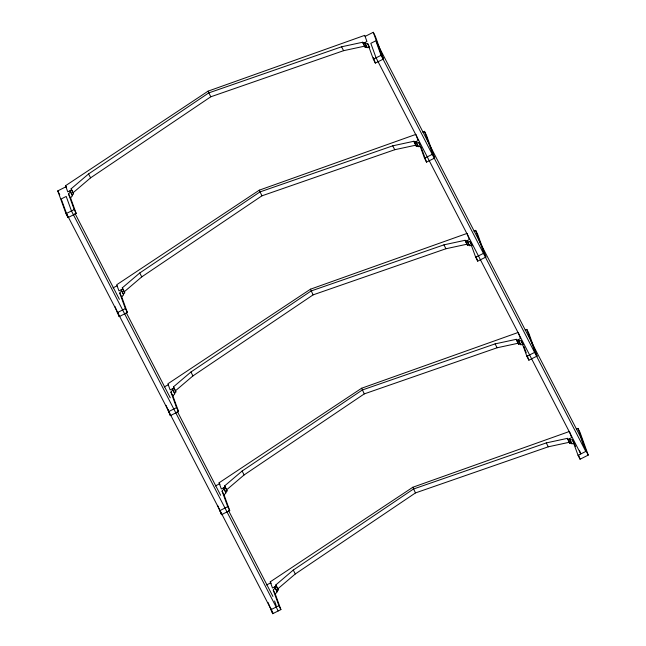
<?xml version="1.0" encoding="UTF-8"?>
<svg xmlns="http://www.w3.org/2000/svg" width="646" height="646" viewBox="0 0 646 646"><rect width="100%" height="100%" fill="white"/><g stroke="black" fill="none" stroke-linecap="round" stroke-linejoin="round"><path stroke-width="0.97" d="M76.196 213.471L74.185 209.579L68.549 194.002L70.438 191.797L70.051 190.731L72.449 195.69L70.559 197.894L76.196 213.471L68.016 217.581L66.005 213.689L57.752 190.893L65.932 186.783M127.375 312.494L125.364 308.602L119.728 293.034L121.618 290.829L121.23 289.763L123.628 294.721L121.739 296.926L127.375 312.494L119.195 316.613L114.867 306.333M178.554 411.526L176.544 407.634L170.899 392.057L172.789 389.853L172.409 388.795L174.8 393.745L172.91 395.95L178.554 411.526L170.366 415.636L166.046 405.365M229.726 510.558L227.715 506.666L222.079 491.089L223.968 488.885L223.581 487.827L225.979 492.777L224.089 494.981L229.726 510.558L221.546 514.668L217.549 505.309M280.905 609.59L278.894 605.698L273.258 590.121L275.139 587.917L274.76 586.851L277.158 591.809L275.269 594.013L280.905 609.59L272.717 613.7L268.066 602.516M72.069 194.624L73.547 193.881L71.108 188.826L88.575 173.952L208.755 92.911L341.572 46.795L362.769 42.224L365.2 47.287L366.678 46.544L364.667 42.652L367.065 47.61L369.722 47.529M73.547 193.881L73.119 192.718L90.593 177.844L210.766 96.803L343.583 50.687L364.78 46.116M123.241 293.655L124.718 292.913L122.288 287.858L139.754 272.983L259.926 191.935L392.744 145.826L413.941 141.256L416.379 146.319L417.857 145.576L415.846 141.684L418.237 146.634L420.901 146.553M124.718 292.913L124.298 291.75L141.765 276.876L261.937 195.827L394.754 149.719L415.951 145.148M174.42 392.687L175.898 391.944L173.459 386.881L190.933 372.015L311.106 290.966L443.923 244.85L465.12 240.288L467.551 245.351L469.028 244.608L467.018 240.716L469.416 245.666L472.073 245.585L470.062 241.693L467.405 241.774M175.898 391.944L175.47 390.773L192.944 375.907L313.116 294.859L445.934 248.742L467.131 244.18M225.591 491.719L227.069 490.976L224.638 485.913L242.105 471.047L362.277 389.998L495.094 343.882L516.299 339.32L518.73 344.375L520.208 343.632L518.197 339.739L520.595 344.698L523.252 344.617M227.069 490.976L226.649 489.805L244.115 474.939L364.287 393.89L497.105 347.774L518.31 343.212M276.771 590.743L278.248 590L275.818 584.945L293.284 570.071L413.456 489.03L546.274 442.914L567.471 438.343L569.909 443.406L571.387 442.663L569.376 438.771L571.767 443.729L574.423 443.649L575.424 446.394M278.248 590L277.828 588.837L295.295 573.963L415.467 492.922L548.284 446.806L569.481 442.235M71.528 189.989L67.782 191.878L65.553 185.717L208.109 91.143L364.715 35.352L366.944 41.514L363.189 43.395L365.2 47.287M416.379 146.319L414.369 142.427L418.115 140.537L415.887 134.384L259.288 190.166L116.724 284.749L118.961 290.91L122.708 289.02M467.551 245.351L465.54 241.459L469.295 239.569L467.066 233.408L310.46 289.198L167.903 383.781L170.132 389.934L173.887 388.052M225.058 487.084L221.312 488.965L219.083 482.812L361.639 388.23L518.237 332.44L520.466 338.601L516.719 340.482L518.73 344.375M276.238 586.108L272.483 587.997L270.254 581.836L412.818 487.262L569.417 431.471L571.645 437.633L567.899 439.514L569.909 443.406M365.095 36.41L373.283 32.3L375.294 36.192L383.546 58.988L375.358 63.098L373.348 59.206L367.711 43.637L365.055 43.718M66.005 213.689L74.185 209.579M373.348 59.206L381.536 55.096L373.283 32.3M113.018 287.866L117.112 285.807M422.823 132.155L424.454 131.332L426.465 135.224L434.718 158.02L426.538 162.13L424.527 158.238L418.883 142.661L416.226 142.742M117.176 312.721L125.364 308.602M424.527 158.238L432.707 154.128L424.454 131.332M164.197 386.897L168.291 384.838M473.994 231.179L475.634 230.364L477.644 234.256L485.897 257.043L477.709 261.162L475.698 257.269L470.062 241.693M168.356 411.744L176.544 407.634M475.698 257.269L483.886 253.151L475.634 230.364M215.376 485.929L219.462 483.87M525.174 330.211L526.805 329.387L528.824 333.279L537.068 356.075L528.888 360.193L526.878 356.301L521.241 340.725L518.585 340.805M219.535 510.776L227.715 506.666M526.878 356.301L535.058 352.183L526.805 329.387M266.548 584.953L270.642 582.902M576.345 429.243L577.984 428.419L579.995 432.311L588.248 455.107L580.068 459.217L578.049 455.325L572.413 439.756L569.756 439.837M270.706 609.808L278.894 605.698M578.049 455.325L586.237 451.215L577.984 428.419M377.676 44.396L580.528 436.93L585.785 451.441L381.075 55.322L375.827 40.811L370.82 43.322L376.077 57.833L580.778 453.96L579.47 450.327M381.536 55.096L383.546 58.988M432.707 154.128L434.718 158.02M483.886 253.151L485.897 257.043M535.058 352.183L537.068 356.075M586.237 451.215L588.248 455.107M367.711 43.637L369.318 46.746M418.883 142.661L420.094 145.003M521.241 340.725L522.848 343.834M572.413 439.756L574.028 442.865M341.572 46.795L343.583 50.687M392.744 145.826L394.754 149.719M443.923 244.85L445.934 248.742M495.094 343.882L497.105 347.774M546.274 442.914L548.284 446.806M210.766 96.803L208.109 91.143M261.937 195.827L259.288 190.166M313.116 294.859L310.46 289.198M364.287 393.89L361.639 388.23M415.467 492.922L412.818 487.262M88.575 173.952L90.593 177.844M139.754 272.983L141.765 276.876M190.933 372.015L192.944 375.907M242.105 471.047L244.115 474.939M293.284 570.071L295.295 573.963M71.108 188.826L73.119 192.718M122.288 287.858L124.298 291.75M173.459 386.881L175.47 390.773M224.638 485.913L226.649 489.805M275.818 584.945L277.828 588.837M70.438 191.797L72.449 195.69M121.618 290.829L123.628 294.721M172.789 389.853L174.8 393.745M223.968 488.885L225.979 492.777M275.139 587.917L277.158 591.809M65.553 185.717L66.36 187.275M219.083 482.812L219.882 484.363M270.254 581.836L271.062 583.395M68.549 194.002L70.559 197.894M119.728 293.034L121.739 296.926M170.899 392.057L172.91 395.95M222.079 491.089L224.089 494.981M273.258 590.121L275.269 594.013M74.993 213.438L119.389 299.348M126.325 312.769L170.261 397.783M177.198 411.203L220.666 495.32M228.531 510.534L272.919 596.444M278.176 610.955L71.464 210.943L66.207 196.432L61.209 198.952L68.016 217.581M57.752 190.893L59.763 194.785M66.457 213.463L273.177 613.474M578.735 455.551L580.068 459.217M571.387 442.663L571.767 443.729M567.471 438.343L567.899 439.514M523.914 346.45L526.232 352.861M527.233 355.607L528.888 360.193M520.208 343.632L520.595 344.698M516.299 339.32L516.719 340.482M476.054 256.583L477.709 261.162M469.028 244.608L469.416 245.666M465.12 240.288L465.54 241.459M421.232 147.474L426.538 162.13M417.857 145.576L418.237 146.634M413.941 141.256L414.369 142.427M373.372 57.607L375.358 63.098M366.678 46.544L367.065 47.61M362.769 42.224L363.189 43.395M274.566 600.982L276.205 605.512M270.739 608.233L272.717 613.7M220.221 511.026L221.546 514.668M168.057 409.257L170.366 415.636M117.54 312.05L119.195 316.613"/></g></svg>
